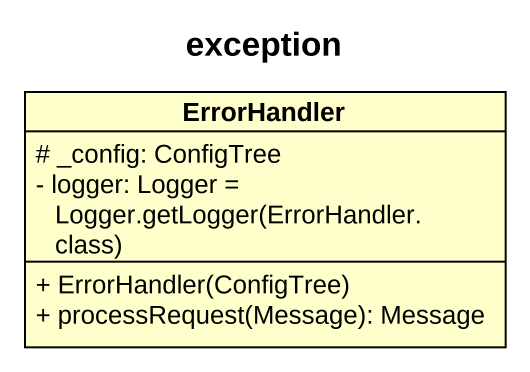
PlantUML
@startuml
title exception
hide circle
hide empty members
skinparam classAttributeIconSize 0
class ErrorHandler {
  # _config: ConfigTree
  {field} - logger: Logger = Logger.getLogger(ErrorHandler.class)
  + ErrorHandler(ConfigTree)
  + processRequest(Message): Message
}
@enduml
